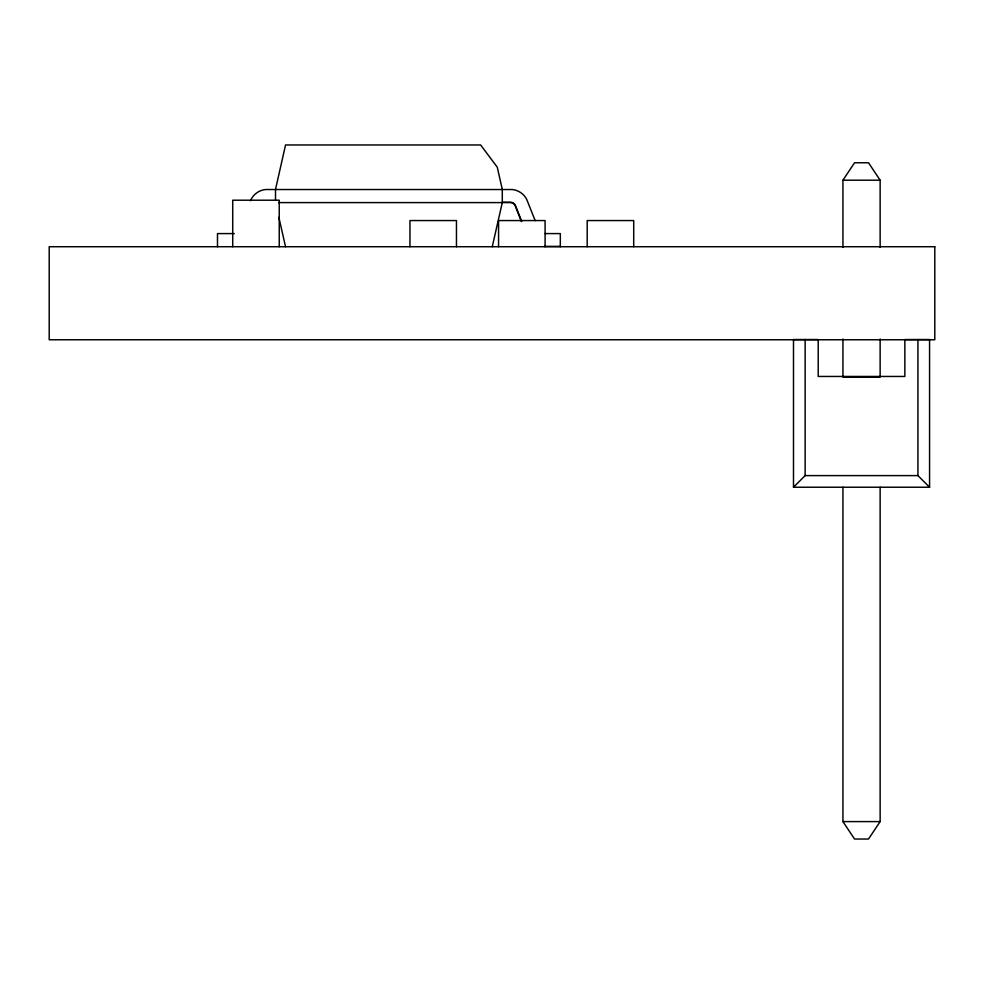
<?xml version="1.0" encoding="UTF-8"?>
<svg xmlns="http://www.w3.org/2000/svg" width="984" height="984" viewBox="0 0 984 984"><rect width="100%" height="100%" fill="white"/><g stroke="black" fill="none" stroke-linecap="round" stroke-linejoin="round"><path stroke-width="1.48" d="M492.258 246.726L502.295 202.593L502.295 189.457L497.277 167.206L480.635 144.968L285.545 144.968L275.508 189.457L275.508 199.678M250.489 200.736L251.105 199.371A18.327 18.327 0 0 1 265.582 189.531L512.221 189.531A18.327 18.327 0 0 1 526.698 199.371L535.185 220.637M842.931 247.39L842.931 180.207L854.555 162.766L868.515 162.766L880.139 180.207L880.139 247.39M880.139 487.228L880.139 821.591L868.515 839.032L854.555 839.032L842.931 821.591L842.931 487.228M793.498 487.228L793.498 339.529L818.208 339.529L818.208 376.454L904.849 376.454L904.849 339.529L929.572 339.529L929.572 487.228L793.498 487.228L805.133 475.604L805.133 339.529M842.931 180.207L880.139 180.207M502.295 202.249L510.413 202.249A5.51 5.51 0 0 1 515.53 205.73L521.717 221.363M278.583 202.593L510.401 202.593A5.178 5.178 0 0 1 515.21 205.865L521.397 221.498M234.278 233.589L217.489 233.589L217.489 246.726M545.05 233.589L560.314 233.589L560.314 246.726M544.484 246.381L560.314 246.381M805.133 475.604L917.937 475.604L929.572 487.228M842.931 821.591L880.139 821.591M278.853 217.304L285.545 246.726M917.937 339.529L917.937 475.604M880.139 338.988L880.139 377.155L842.931 377.155L842.931 338.988M633.708 246.726L633.708 220.564L587.19 220.564L587.19 246.726M545.087 246.726L545.087 220.564L498.568 220.564L498.568 246.726M456.465 246.726L456.465 220.564L409.947 220.564L409.947 246.726M279.235 246.726L279.235 200.207L232.716 200.207L232.716 246.726M934.8 246.726L49.2 246.726L49.2 339.763L934.8 339.763L934.8 246.726"/></g></svg>
